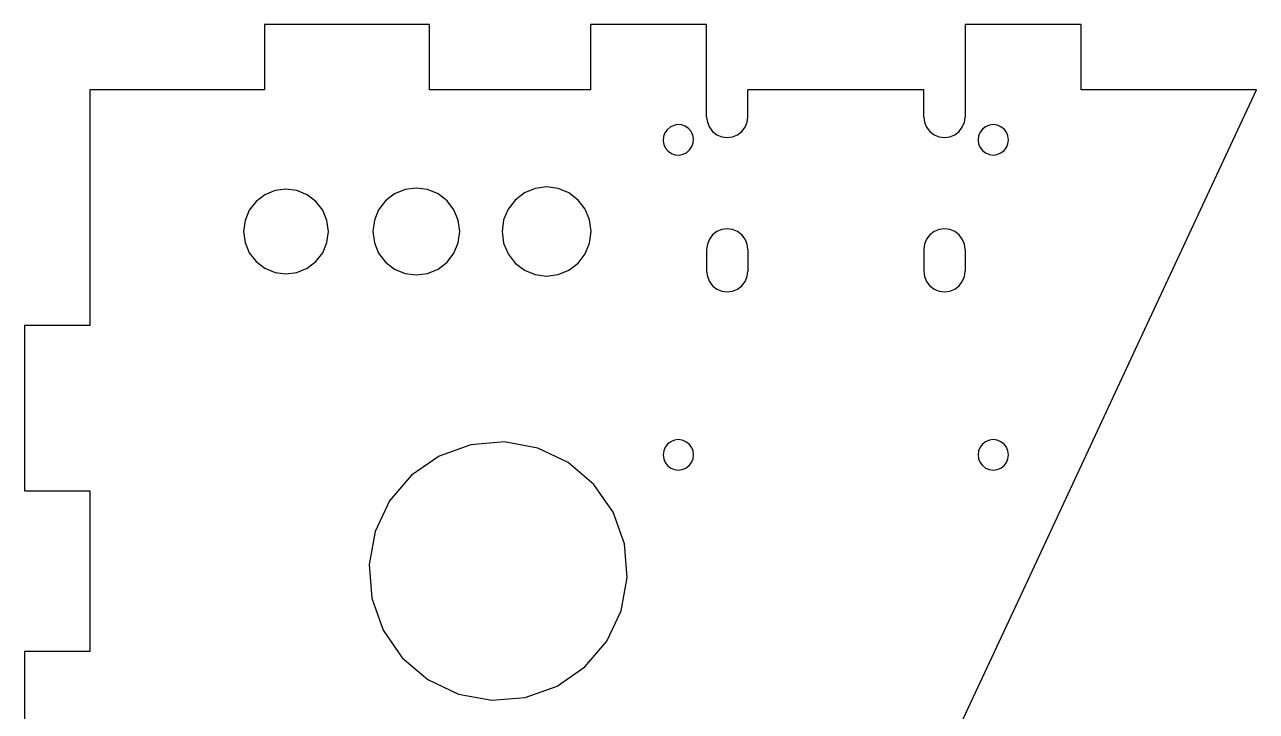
# Model space of a CAD drawing. Extents: x -235 to 103, y -8 to 774.
# Drawn here: x -234.8 to -121.3, y 160.3 to 223.5 of the extents above; entities that cross this region are included whole.
import ezdxf

# ---------------------------------------------------------------- set-up
doc = ezdxf.new("R2010")
doc.units = 0
doc.header["$MEASUREMENT"] = 0
doc.layers.add('Holes', color=2, linetype='Continuous')

msp = doc.modelspace()

# ---------------------------------------------------------------- linework, layer by layer
for p, q in [((-197.47, 223.51), (-212.67, 223.51)), ((-212.67, 223.51), (-212.67, 217.51)), ((-197.47, 217.51), (-197.47, 223.51)), ((-171.97, 223.51), (-182.67, 223.51)), ((-182.67, 223.51), (-182.67, 217.51)), ((-171.97, 215.01), (-171.97, 223.51)), ((-137.47, 223.51), (-148.17, 223.51)), ((-148.17, 223.51), (-148.17, 215.01)), ((-137.47, 217.51), (-137.47, 223.51)), ((-212.67, 217.51), (-228.77, 217.51)), ((-228.77, 217.51), (-228.77, 195.81)), ((-182.67, 217.51), (-197.47, 217.51)), ((-168.17, 215.01), (-168.17, 217.51)), ((-151.97, 217.51), (-168.17, 217.51)), ((-151.97, 215.01), (-151.97, 217.51)), ((-121.34, 217.51), (-137.47, 217.51)), ((-132.26, 194.09), (-121.34, 217.51)), ((-171.97, 215.01), (-171.9, 214.52)), ((-171.9, 214.52), (-171.71, 214.06)), ((-168.42, 214.06), (-168.23, 214.52)), ((-168.23, 214.52), (-168.17, 215.01)), ((-151.97, 215.01), (-151.9, 214.52)), ((-151.9, 214.52), (-151.71, 214.06)), ((-148.42, 214.06), (-148.23, 214.52)), ((-148.23, 214.52), (-148.17, 215.01)), ((-171.71, 214.06), (-171.41, 213.67)), ((-171.41, 213.67), (-171.02, 213.37)), ((-171.02, 213.37), (-170.56, 213.18)), ((-169.58, 213.18), (-169.12, 213.37)), ((-169.12, 213.37), (-168.72, 213.67)), ((-168.72, 213.67), (-168.42, 214.06)), ((-151.71, 214.06), (-151.41, 213.67)), ((-151.41, 213.67), (-151.02, 213.37)), ((-151.02, 213.37), (-150.56, 213.18)), ((-149.58, 213.18), (-149.12, 213.37)), ((-149.12, 213.37), (-148.72, 213.67)), ((-148.72, 213.67), (-148.42, 214.06)), ((-170.56, 213.18), (-170.07, 213.11)), ((-170.07, 213.11), (-169.58, 213.18)), ((-150.56, 213.18), (-150.07, 213.11)), ((-150.07, 213.11), (-149.58, 213.18)), ((-228.77, 195.81), (-234.77, 195.81)), ((-234.77, 195.81), (-234.77, 180.61)), ((-142.4, 172.34), (-132.26, 194.09)), ((-234.77, 180.61), (-228.77, 180.61)), ((-228.77, 180.61), (-228.77, 165.81)), ((-150.56, 154.85), (-142.4, 172.34)), ((-228.77, 165.81), (-234.77, 165.81)), ((-234.77, 165.81), (-234.77, 150.61))]:
    msp.add_line(p, q)
at = {"layer": 'Holes'}
for p, q in [((-175.82, 213.54), (-175.94, 213.2)), ((-175.61, 213.84), (-175.82, 213.54)), ((-175.33, 214.08), (-175.61, 213.84)), ((-175, 214.24), (-175.33, 214.08)), ((-174.64, 214.31), (-175, 214.24)), ((-174.28, 214.28), (-174.64, 214.31)), ((-173.94, 214.16), (-174.28, 214.28)), ((-173.63, 213.95), (-173.94, 214.16)), ((-173.4, 213.67), (-173.63, 213.95)), ((-173.24, 213.35), (-173.4, 213.67)), ((-173.17, 212.99), (-173.24, 213.35)), ((-146.92, 213.27), (-146.97, 212.91)), ((-146.78, 213.61), (-146.92, 213.27)), ((-146.56, 213.9), (-146.78, 213.61)), ((-146.27, 214.12), (-146.56, 213.9)), ((-145.93, 214.26), (-146.27, 214.12)), ((-145.57, 214.31), (-145.93, 214.26)), ((-145.21, 214.26), (-145.57, 214.31)), ((-144.87, 214.12), (-145.21, 214.26)), ((-144.58, 213.9), (-144.87, 214.12)), ((-144.36, 213.61), (-144.58, 213.9)), ((-144.22, 213.27), (-144.36, 213.61)), ((-144.17, 212.91), (-144.22, 213.27)), ((-175.94, 213.2), (-175.96, 212.83)), ((-175.96, 212.83), (-175.9, 212.48)), ((-175.9, 212.48), (-175.74, 212.15)), ((-175.74, 212.15), (-175.5, 211.87)), ((-173.53, 211.98), (-173.32, 212.28)), ((-173.32, 212.28), (-173.2, 212.62)), ((-173.2, 212.62), (-173.17, 212.99)), ((-146.97, 212.91), (-146.92, 212.55)), ((-146.92, 212.55), (-146.78, 212.21)), ((-146.78, 212.21), (-146.56, 211.92)), ((-144.58, 211.92), (-144.36, 212.21)), ((-144.36, 212.21), (-144.22, 212.55)), ((-144.22, 212.55), (-144.17, 212.91)), ((-175.5, 211.87), (-175.2, 211.66)), ((-175.2, 211.66), (-174.86, 211.54)), ((-174.86, 211.54), (-174.49, 211.51)), ((-174.49, 211.51), (-174.13, 211.58)), ((-174.13, 211.58), (-173.8, 211.74)), ((-173.8, 211.74), (-173.53, 211.98)), ((-146.56, 211.92), (-146.27, 211.7)), ((-146.27, 211.7), (-145.93, 211.56)), ((-145.93, 211.56), (-145.57, 211.51)), ((-145.57, 211.51), (-145.21, 211.56)), ((-145.21, 211.56), (-144.87, 211.7)), ((-144.87, 211.7), (-144.58, 211.92)), ((-212.65, 207.84), (-213.46, 207.22)), ((-211.71, 208.23), (-212.65, 207.84)), ((-210.7, 208.37), (-211.71, 208.23)), ((-209.69, 208.23), (-210.7, 208.37)), ((-208.75, 207.84), (-209.69, 208.23)), ((-207.94, 207.22), (-208.75, 207.84)), ((-200.7, 207.93), (-201.53, 207.29)), ((-199.74, 208.33), (-200.7, 207.93)), ((-198.7, 208.47), (-199.74, 208.33)), ((-197.67, 208.33), (-198.7, 208.47)), ((-196.7, 207.93), (-197.67, 208.33)), ((-195.87, 207.29), (-196.7, 207.93)), ((-188.75, 208.02), (-189.6, 207.37)), ((-187.76, 208.43), (-188.75, 208.02)), ((-186.7, 208.57), (-187.76, 208.43)), ((-185.64, 208.43), (-186.7, 208.57)), ((-184.65, 208.02), (-185.64, 208.43)), ((-183.8, 207.37), (-184.65, 208.02)), ((-213.46, 207.22), (-214.08, 206.42)), ((-207.32, 206.42), (-207.94, 207.22)), ((-202.17, 206.47), (-202.56, 205.5)), ((-201.53, 207.29), (-202.17, 206.47)), ((-195.24, 206.47), (-195.87, 207.29)), ((-194.84, 205.5), (-195.24, 206.47)), ((-190.25, 206.52), (-190.66, 205.53)), ((-189.6, 207.37), (-190.25, 206.52)), ((-183.15, 206.52), (-183.8, 207.37)), ((-182.74, 205.53), (-183.15, 206.52)), ((-214.47, 205.48), (-214.6, 204.47)), ((-214.08, 206.42), (-214.47, 205.48)), ((-206.93, 205.48), (-207.32, 206.42)), ((-206.8, 204.47), (-206.93, 205.48)), ((-202.56, 205.5), (-202.7, 204.47)), ((-194.7, 204.47), (-194.84, 205.5)), ((-190.66, 205.53), (-190.8, 204.47)), ((-182.6, 204.47), (-182.74, 205.53)), ((-214.6, 204.47), (-214.47, 203.46)), ((-206.93, 203.46), (-206.8, 204.47)), ((-202.7, 204.47), (-202.56, 203.43)), ((-194.84, 203.43), (-194.7, 204.47)), ((-190.8, 204.47), (-190.66, 203.4)), ((-182.74, 203.4), (-182.6, 204.47)), ((-171.02, 204.46), (-171.41, 204.15)), ((-170.56, 204.65), (-171.02, 204.46)), ((-170.07, 204.71), (-170.56, 204.65)), ((-169.58, 204.65), (-170.07, 204.71)), ((-169.12, 204.46), (-169.58, 204.65)), ((-168.72, 204.15), (-169.12, 204.46)), ((-151.02, 204.46), (-151.41, 204.15)), ((-150.56, 204.65), (-151.02, 204.46)), ((-150.07, 204.71), (-150.56, 204.65)), ((-149.58, 204.65), (-150.07, 204.71)), ((-149.12, 204.46), (-149.58, 204.65)), ((-148.72, 204.15), (-149.12, 204.46)), ((-214.47, 203.46), (-214.08, 202.52)), ((-207.32, 202.52), (-206.93, 203.46)), ((-202.56, 203.43), (-202.17, 202.47)), ((-195.24, 202.47), (-194.84, 203.43)), ((-190.66, 203.4), (-190.25, 202.42)), ((-183.15, 202.42), (-182.74, 203.4)), ((-171.9, 203.3), (-171.97, 202.81)), ((-171.71, 203.76), (-171.9, 203.3)), ((-171.41, 204.15), (-171.71, 203.76)), ((-168.42, 203.76), (-168.72, 204.15)), ((-168.23, 203.3), (-168.42, 203.76)), ((-168.17, 202.81), (-168.23, 203.3)), ((-151.9, 203.3), (-151.97, 202.81)), ((-151.71, 203.76), (-151.9, 203.3)), ((-151.41, 204.15), (-151.71, 203.76)), ((-148.42, 203.76), (-148.72, 204.15)), ((-148.23, 203.3), (-148.42, 203.76)), ((-148.17, 202.81), (-148.23, 203.3)), ((-214.08, 202.52), (-213.46, 201.71)), ((-207.94, 201.71), (-207.32, 202.52)), ((-202.17, 202.47), (-201.53, 201.64)), ((-195.87, 201.64), (-195.24, 202.47)), ((-190.25, 202.42), (-189.6, 201.57)), ((-183.8, 201.57), (-183.15, 202.42)), ((-171.97, 202.81), (-171.97, 200.81)), ((-168.17, 202.81), (-168.17, 200.81)), ((-151.97, 202.81), (-151.97, 200.81)), ((-148.17, 202.81), (-148.17, 200.81)), ((-213.46, 201.71), (-212.65, 201.09)), ((-212.65, 201.09), (-211.71, 200.7)), ((-209.69, 200.7), (-208.75, 201.09)), ((-208.75, 201.09), (-207.94, 201.71)), ((-201.53, 201.64), (-200.7, 201)), ((-200.7, 201), (-199.74, 200.6)), ((-197.67, 200.6), (-196.7, 201)), ((-196.7, 201), (-195.87, 201.64)), ((-189.6, 201.57), (-188.75, 200.91)), ((-188.75, 200.91), (-187.76, 200.51)), ((-185.64, 200.51), (-184.65, 200.91)), ((-184.65, 200.91), (-183.8, 201.57)), ((-171.97, 200.81), (-171.9, 200.32)), ((-168.23, 200.32), (-168.17, 200.81)), ((-151.97, 200.81), (-151.9, 200.32)), ((-148.23, 200.32), (-148.17, 200.81)), ((-211.71, 200.7), (-210.7, 200.57)), ((-210.7, 200.57), (-209.69, 200.7)), ((-199.74, 200.6), (-198.7, 200.47)), ((-198.7, 200.47), (-197.67, 200.6)), ((-187.76, 200.51), (-186.7, 200.37)), ((-186.7, 200.37), (-185.64, 200.51)), ((-171.9, 200.32), (-171.71, 199.86)), ((-171.71, 199.86), (-171.41, 199.47)), ((-168.72, 199.47), (-168.42, 199.86)), ((-168.42, 199.86), (-168.23, 200.32)), ((-151.9, 200.32), (-151.71, 199.86)), ((-151.71, 199.86), (-151.41, 199.47)), ((-148.72, 199.47), (-148.42, 199.86)), ((-148.42, 199.86), (-148.23, 200.32)), ((-171.41, 199.47), (-171.02, 199.17)), ((-171.02, 199.17), (-170.56, 198.98)), ((-170.56, 198.98), (-170.07, 198.91)), ((-170.07, 198.91), (-169.58, 198.98)), ((-169.58, 198.98), (-169.12, 199.17)), ((-169.12, 199.17), (-168.72, 199.47)), ((-151.41, 199.47), (-151.02, 199.17)), ((-151.02, 199.17), (-150.56, 198.98)), ((-150.56, 198.98), (-150.07, 198.91)), ((-150.07, 198.91), (-149.58, 198.98)), ((-149.58, 198.98), (-149.12, 199.17)), ((-149.12, 199.17), (-148.72, 199.47)), ((-190.57, 185.1), (-193.67, 184.84)), ((-187.52, 184.54), (-190.57, 185.1)), ((-175.56, 184.9), (-175.78, 184.61)), ((-175.27, 185.12), (-175.56, 184.9)), ((-174.93, 185.26), (-175.27, 185.12)), ((-174.57, 185.31), (-174.93, 185.26)), ((-174.21, 185.26), (-174.57, 185.31)), ((-173.87, 185.12), (-174.21, 185.26)), ((-173.58, 184.9), (-173.87, 185.12)), ((-173.36, 184.61), (-173.58, 184.9)), ((-146.56, 184.9), (-146.78, 184.61)), ((-146.27, 185.12), (-146.56, 184.9)), ((-145.93, 185.26), (-146.27, 185.12)), ((-145.57, 185.31), (-145.93, 185.26)), ((-145.21, 185.26), (-145.57, 185.31)), ((-144.87, 185.12), (-145.21, 185.26)), ((-144.58, 184.9), (-144.87, 185.12)), ((-144.36, 184.61), (-144.58, 184.9)), ((-196.59, 183.8), (-199.15, 182.04)), ((-193.67, 184.84), (-196.59, 183.8)), ((-184.71, 183.21), (-187.52, 184.54)), ((-175.92, 184.27), (-175.97, 183.91)), ((-175.97, 183.91), (-175.92, 183.55)), ((-175.78, 184.61), (-175.92, 184.27)), ((-173.22, 184.27), (-173.36, 184.61)), ((-173.17, 183.91), (-173.22, 184.27)), ((-173.22, 183.55), (-173.17, 183.91)), ((-146.92, 184.27), (-146.97, 183.91)), ((-146.97, 183.91), (-146.92, 183.55)), ((-146.78, 184.61), (-146.92, 184.27)), ((-144.22, 184.27), (-144.36, 184.61)), ((-144.17, 183.91), (-144.22, 184.27)), ((-144.22, 183.55), (-144.17, 183.91)), ((-182.34, 181.19), (-184.71, 183.21)), ((-175.92, 183.55), (-175.78, 183.21)), ((-175.78, 183.21), (-175.56, 182.92)), ((-175.56, 182.92), (-175.27, 182.7)), ((-175.27, 182.7), (-174.93, 182.56)), ((-174.21, 182.56), (-173.87, 182.7)), ((-173.87, 182.7), (-173.58, 182.92)), ((-173.58, 182.92), (-173.36, 183.21)), ((-173.36, 183.21), (-173.22, 183.55)), ((-146.92, 183.55), (-146.78, 183.21)), ((-146.78, 183.21), (-146.56, 182.92)), ((-146.56, 182.92), (-146.27, 182.7)), ((-146.27, 182.7), (-145.93, 182.56)), ((-145.21, 182.56), (-144.87, 182.7)), ((-144.87, 182.7), (-144.58, 182.92)), ((-144.58, 182.92), (-144.36, 183.21)), ((-144.36, 183.21), (-144.22, 183.55)), ((-199.15, 182.04), (-201.16, 179.67)), ((-174.93, 182.56), (-174.57, 182.51)), ((-174.57, 182.51), (-174.21, 182.56)), ((-145.93, 182.56), (-145.57, 182.51)), ((-145.57, 182.51), (-145.21, 182.56)), ((-180.58, 178.64), (-182.34, 181.19)), ((-201.16, 179.67), (-202.49, 176.86)), ((-179.53, 175.71), (-180.58, 178.64)), ((-202.49, 176.86), (-203.05, 173.81)), ((-179.28, 172.62), (-179.53, 175.71)), ((-203.05, 173.81), (-202.8, 170.71)), ((-179.84, 169.56), (-179.28, 172.62)), ((-202.8, 170.71), (-201.76, 167.78)), ((-181.17, 166.75), (-179.84, 169.56)), ((-201.76, 167.78), (-199.99, 165.23)), ((-183.19, 164.39), (-181.17, 166.75)), ((-199.99, 165.23), (-197.63, 163.22)), ((-185.74, 162.62), (-183.19, 164.39)), ((-197.63, 163.22), (-194.82, 161.89)), ((-188.67, 161.58), (-185.74, 162.62)), ((-194.82, 161.89), (-191.76, 161.33)), ((-191.76, 161.33), (-188.67, 161.58))]:
    msp.add_line(p, q, dxfattribs=at)

doc.saveas('drawing.dxf')
